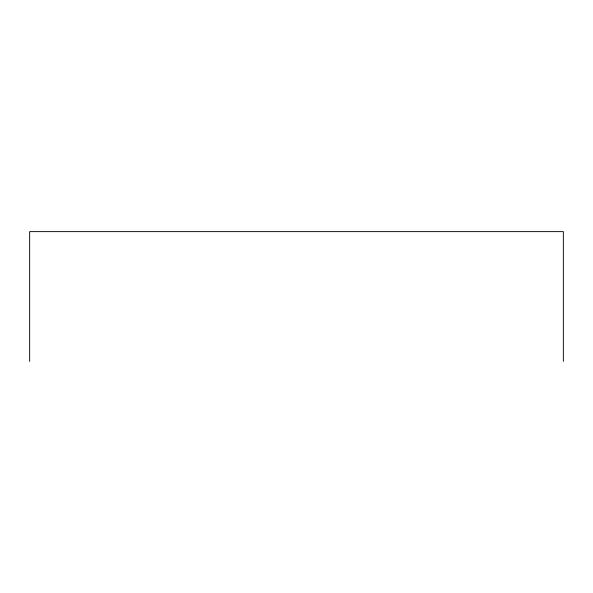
<?xml version="1.0" encoding="UTF-8"?>
<svg xmlns="http://www.w3.org/2000/svg" width="593" height="593" viewBox="0 0 593 593"><rect width="100%" height="100%" fill="white"/><g stroke="black" fill="none" stroke-linecap="round" stroke-linejoin="round"><path stroke-width="0.89" d="M563.35 361.374L563.35 231.626L29.65 231.626L29.65 361.374"/></g></svg>
